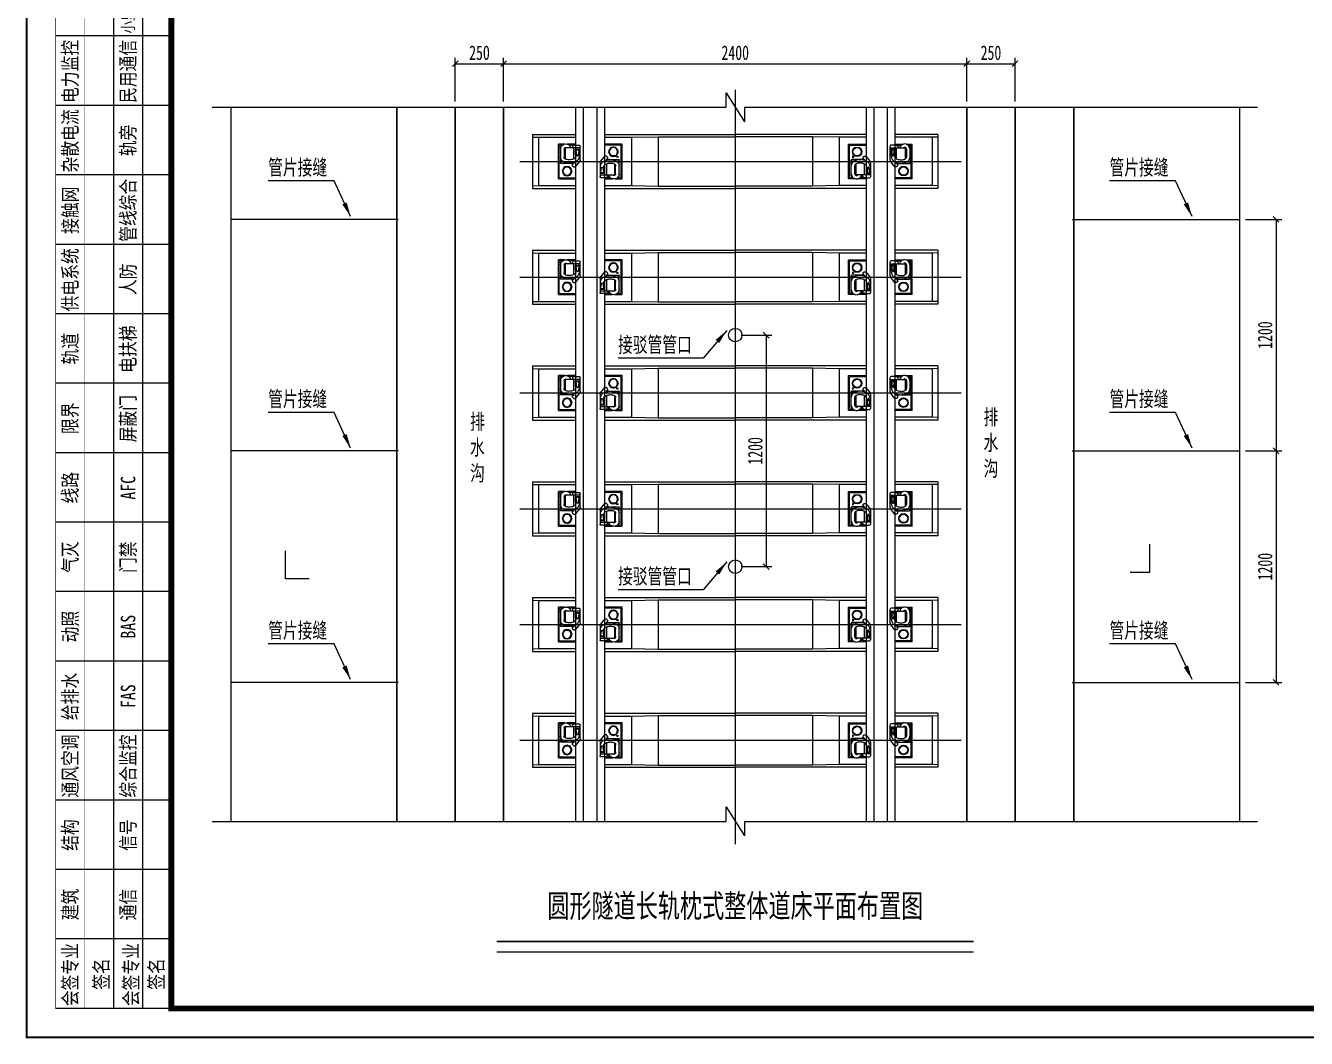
# Model space of a CAD drawing. Header units: millimetres. Extents: x -17676 to 10684, y -16208 to -7028.
# Drawn here: x -17676 to -11040, y -16208 to -10959 of the extents above; entities that cross this region are included whole.
import ezdxf
from ezdxf.enums import TextEntityAlignment as Align

# ---------------------------------------------------------------- set-up
doc = ezdxf.new("R2010")
doc.units = ezdxf.units.MM
for name, pattern in [('ACAD_ISO02W100', [15, 12, -3]), ('CENTER', [4.1, 3, -0.5, 0.1, -0.5]), ('CONTINOUS', [2.5, 1.25, 0.25, 0.25, 0.25, 0.25, 0.25]), ('DASHED', [19.05, 12.7, -6.35])]:
    doc.linetypes.add(name, pattern=pattern)
doc.layers.get('Defpoints').update_dxf_attribs({"color": 250})
for name, color, linetype in [('4', 4, 'Continuous'), ('D', 1, 'DASHED'), ('GesoftDrawFrameCountersignBlockLayer', 7, 'Continuous'), ('GesoftDrawFrameCountersignLayer', 7, 'Continuous'), ('GesoftDrawFrameFrameBlockLayer', 7, 'Continuous'), ('GesoftDrawFrameInLineLayer', 85, 'Continuous'), ('GesoftDrawFrameOutLineLayer', 180, 'Continuous'), ('GesoftDrawFrameTitleLayer', 7, 'Continuous'), ('Main', 4, 'Continuous'), ('X', 6, 'CONTINOUS'), ('中心线', 1, 'ACAD_ISO02W100'), ('文字及标注', 6, 'Continuous'), ('标注', 3, 'Continuous'), ('结构', 3, 'Continuous'), ('设计线', 1, 'Continuous'), ('轮廓线', 7, 'Continuous'), ('钢轨', 3, 'Continuous')]:
    doc.layers.add(name, color=color, linetype=linetype)
doc.styles.get("Standard").update_dxf_attribs({"font": 'arial.ttf'})
doc.styles.add('TXT', font='仿宋_GB2312.ttf', dxfattribs={"width": 0.7, "height": 80})
doc.styles.add('宋体', font='SimSun.ttf', dxfattribs={"width": 0.7})
doc.styles.add('宋体样式', font='SimSun.ttf', dxfattribs={"width": 0.8})
doc.styles.add('宋体样式宽度0.8', font='SimSun.ttf', dxfattribs={"width": 0.8})
doc.styles.add('条形码', font='BC_C39.FBC', dxfattribs={"height": 11})
doc.dimstyles.new('1比30', dxfattribs={"dimscale": 30, "dimtxt": 2.5, "dimasz": 1, "dimexe": 1, "dimexo": 1, "dimtad": 3, "dimdec": 0, "dimzin": 0, "dimdsep": 46, "dimtxsty": '宋体', "dimblk": 'OBLIQUE', "dimcen": 0.09, "dimadec": 0, "dimazin": 0, "dimtfac": 1, "dimtdec": 0, "dimtofl": 0, "dimtmove": 0, "dimatfit": 3, "dimfxl": 0, "dimtolj": 1, "dimtzin": 0, "dimarcsym": 0})
doc.dimstyles.get("Standard").update_dxf_attribs({"dimtxt": 0.18, "dimasz": 0.18, "dimexe": 0.18, "dimexo": 0.0625, "dimgap": 0.09, "dimtad": 0, "dimtih": 1, "dimtoh": 1, "dimdec": 4, "dimzin": 0, "dimdsep": 46, "dimtxsty": 'Standard', "dimcen": 0.09, "dimadec": 0, "dimazin": 0, "dimtfac": 1, "dimtdec": 4, "dimtofl": 0, "dimtmove": 0, "dimatfit": 3, "dimfxl": 0, "dimtolj": 1, "dimtzin": 0, "dimarcsym": 0})

# ---------------------------------------------------------------- blocks, each defined once
blk = doc.blocks.new('A$C42833DB5')
at = {"layer": 'X', "color": 3}
for p, q in [((-1050, 280), (-827.5, 280)), ((-677.5, 280), (0, 280)), ((677.5, 280), (0, 280)), ((1050, 280), (827.5, 280)), ((400, 12), (0, 12)), ((677.5, 0), (0, 0)), ((1050, 0), (827.5, 0))]:
    blk.add_line(p, q, dxfattribs=at)
at = {"layer": '标注', "color": 3}
for p, q in [((-1050, 280), (-1050, 0)), ((-1050, 266.5), (-1020, 265)), ((-537, 265), (-400, 268)), ((-400, 268), (0, 268)), ((-400, 268), (-400, 12)), ((400, 268), (0, 268)), ((537, 265), (400, 268)), ((400, 268), (400, 12)), ((1050, 266.5), (1020, 265)), ((1050, 280), (1050, 0)), ((-1020, 265), (-1020, 15)), ((-1020, 265), (-827.5, 265)), ((-677.5, 265), (-537, 265)), ((-538, 265), (-538, 15)), ((677.5, 265), (537, 265)), ((538, 265), (538, 15)), ((1020, 265), (827.5, 265)), ((1020, 265), (1020, 15)), ((-1050, 13.5), (-1020, 15)), ((-1050, 0), (-827.5, 0)), ((-1020, 15), (-827.5, 15)), ((-677.5, 15), (-537, 15)), ((-677.5, 0), (0, 0)), ((-537, 15), (-400, 12)), ((-400, 12), (0, 12)), ((537, 15), (400, 12)), ((677.5, 15), (537, 15)), ((1020, 15), (827.5, 15)), ((1050, 13.5), (1020, 15))]:
    blk.add_line(p, q, dxfattribs=at)
blk = doc.blocks.new('A$C180A0700')
at = {"color": 2}
for p, q in [((0, -90), (0, 90)), ((0, 90), (91, 90)), ((5, -80), (5, 80)), ((10, 85), (91, 85)), ((241, 90), (284.2, 90)), ((241, 85), (274.6, 85)), ((254.5, 70), (294.5, 70)), ((294.5, 70), (294.5, 13.2)), ((298.2, 70), (294.5, 70)), ((298.8, 90), (330, 90)), ((308.5, 85), (320, 85)), ((314.6, 78), (316.5, 78)), ((319.5, 75), (319.5, -7)), ((325, -80), (325, 80)), ((330, -90), (330, 90)), ((14.1, -75), (14, 6.9)), ((30.4, 2), (14, 2)), ((78.1, 10), (17.1, 10)), ((28.8, 23), (21.7, 27)), ((21.7, 27), (21.7, 19.9)), ((21.7, 19.9), (28.8, 23)), ((39.1, 10), (39.1, 5.9)), ((78.6, 10), (78.1, 10)), ((240.9, 63), (220.2, 63)), ((300.5, 64), (300.5, 23)), ((300.5, 23), (300.5, 22.9)), ((318.5, 64), (318.5, 20.1)), ((15, -64), (15, -20.1)), ((33, -23), (33, -22.9)), ((33, -64), (33, -23)), ((39.1, -13.2), (39.1, -70)), ((92.7, -63), (113.4, -63)), ((251.5, -6.3), (251.5, -7)), ((254.5, -10), (316.5, -10)), ((294.5, -5.9), (294.5, -10)), ((303.1, -2), (319.5, -2)), ((34.8, -90), (0, -90)), ((25.1, -85), (10, -85)), ((14.1, -70), (15.7, -70)), ((19, -78), (17.1, -78)), ((35.3, -70), (39.1, -70)), ((78.6, -70), (39.1, -70)), ((91, -90), (49.3, -90)), ((91, -85), (59, -85)), ((69.8, -83.9), (60.3, -83.9)), ((68.1, -71.1), (69.8, -71.1)), ((69.8, -71.1), (69.8, -83.9)), ((320, -85), (241, -85)), ((330, -90), (241, -90))]:
    blk.add_line(p, q, dxfattribs=at)
for points in [[(65.5, 9, 0.019888), (60, 9.2, 0.065918), (42.1, 6.8, 0.078563), (28.2, 0.6, 0.107171), (18.1, -9.6, 0.142667), (15, -20.1)], [(112, -27.3, 0.12692), (108.6, -14, 0.106083), (97.8, -1.6, 0.085738), (82.7, 6.1, 0.067916), (65.5, 9, 0.067916)], [(221.5, 27.3), (220.7, 42.6), (220.4, 50.8), (220, 58.4, -0.019989), (220, 60.1, -0.006245), (220.2, 63)], [(221.5, 27.3, 0.12692), (225, 14, 0.106083), (235.7, 1.6, 0.085738), (250.9, -6.1, 0.067916), (268.1, -9, 0.067916)], [(239.5, 27.3), (240.3, 42.6), (240.7, 50.8), (241, 58.4, 0.019989), (241, 60.1, 0.006245), (240.9, 63)], [(239.5, 27.3, 0.151941), (241.5, 20.9, 0.106958), (248.5, 14.4, 0.074463), (257.8, 10.5, 0.049864), (267.8, 9, 0.061108)], [(268.1, -9, 0.019888), (273.6, -9.2, 0.065918), (291.5, -6.8, 0.078563), (305.4, -0.6, 0.107171), (315.5, 9.6, 0.142667), (318.5, 20.1)], [(268.3, 8.9, 0.024781), (273.9, 8.6, 0.048195), (284.8, 9.7, 0.061943), (292.9, 12.3, 0.102672), (299.2, 17.1, 0.005339), (299.3, 17.2, 0.182345)], [(318.5, 20.1, 0.010215), (318.5, 20.9, 0.107171)], [(65.3, -8.9, 0.024781), (59.6, -8.6, 0.048195), (48.8, -9.7, 0.061943), (40.7, -12.3, 0.102672), (34.4, -17.1, 0.005339), (34.3, -17.2, 0.182345)], [(94, -27.3, 0.151941), (92, -20.9, 0.106958), (85.1, -14.4, 0.074463), (75.8, -10.5, 0.041764), (65.3, -8.9, 0.061108)], [(94, -27.3), (93.2, -42.6), (92.9, -50.8), (92.5, -58.4, 0.019989), (92.5, -60.1, 0.006245), (92.7, -63)], [(112, -27.3), (112.8, -42.6), (113.2, -50.8), (113.5, -58.4, -0.019989), (113.5, -60.1, -0.006245), (113.4, -63)]]:
    blk.add_lwpolyline(points, format="xyb", dxfattribs=at)
for centre, radius, start, end in [((10, 80), 5, 90, 180), ((291.5, 64), 27, 0, 167.15171), ((291.5, 64), 9, 0, 138.15551), ((291.5, 73), 3, 270, 350.59765), ((316.5, 75), 3, 0, 90), ((320, 80), 5, 0, 90), ((17.1, 7), 3, 90, 180), ((17.1, 7), 3, 90, 180), ((78.6, 7), 3, 33.55814, 90), ((290.1, 22.4), 10.5, 328.84706, 328.84706), ((281.7, 25.1), 19.3, 335.73794, 341.89711), ((290.1, 22.4), 10.5, 341.43462, 2.69011), ((42, -64), 27, 180, 347.15171), ((43.5, -22.4), 10.5, 148.84706, 148.84706), ((43.5, -22.4), 10.5, 161.43462, 182.69011), ((42, -64), 9, 180, 318.15551), ((51.9, -25.1), 19.3, 155.73794, 161.89711), ((254.5, -7), 3, 180, 270), ((316.5, -7), 3, 270, 0), ((10, -80), 5, 180, 270), ((17.1, -75), 3, 180, 270), ((42.1, -73), 3, 90, 170.59765), ((79.1, -68), 2, 270, 0), ((320, -80), 5, 270, 0)]:
    blk.add_arc(centre, radius, start, end, dxfattribs=at)
at = {"layer": 'D', "color": 2}
for p, q in [((224, 59.5), (222.3, 63)), ((237, 59.5), (224, 59.5)), ((237, 59.5), (238.8, 63)), ((96.5, -59.5), (94.8, -63)), ((96.5, -59.5), (109.5, -59.5)), ((109.5, -59.5), (111.3, -63))]:
    blk.add_line(p, q, dxfattribs=at)
for points in [[(224, 59.5, 0.021967), (224.6, 46.9, 0.030428), (225.9, 37.9, 0.066289), (228.7, 30.1, 0.281204), (230.5, 29, 0.281204)], [(230.5, 29, 0.281204), (232.3, 30.1, 0.066289), (235.1, 37.9, 0.030428), (236.7, 48.3, 0.028385), (237, 59.5, 0.021967)], [(103, -29, 0.281204), (101.2, -30.1, 0.066289), (98.4, -37.9, 0.030428), (96.9, -48.3, 0.028385), (96.5, -59.5, 0.021967)], [(109.5, -59.5, 0.021967), (109, -46.9, 0.030428), (107.6, -37.9, 0.066289), (104.8, -30.1, 0.281204), (103, -29, 0.281204)]]:
    blk.add_lwpolyline(points, format="xyb", dxfattribs=at)
at = {"layer": 'Defpoints', "color": 2, "linetype": 'ByBlock'}
for p in [(39.1, 10), (39.1, 10), (14.1, -70), (39.1, -70), (323.5, -83.5)]:
    blk.add_point(p, dxfattribs=at)
at = {"layer": 'Main', "color": 2}
for p, q in [((32.2, 71.6), (19.8, 50)), ((32.2, 71.6), (57.1, 71.6)), ((57.1, 71.6), (69.9, 50.2)), ((216.5, 7.3), (216.5, 80)), ((216.5, 70), (256.5, 70)), ((249.5, 85), (221.5, 85)), ((249.5, 85), (256.5, 79)), ((249.5, 19.4), (249.5, 68)), ((249.5, 13.8), (249.5, 68)), ((256.5, 79), (256.5, 70)), ((19.8, 50), (32.2, 28.5)), ((32.2, 28.5), (56.6, 28.5)), ((69.9, 50.2), (56.6, 28.5)), ((75.1, 22), (81.1, 28)), ((75.1, 22), (75.1, 13)), ((79.1, 13), (75.1, 13)), ((81.1, 28), (90.1, 28)), ((81.1, 11), (81.1, 6.6)), ((90.1, 28), (110.8, 2.1)), ((81.1, -12.3), (81.1, -68)), ((81.1, -19), (81.1, -68)), ((114.1, -7.3), (114.1, -80)), ((240.5, -28), (219.8, -2.1)), ((249.5, -28), (240.5, -28)), ((249.5, -11), (249.5, -5.7)), ((249.5, -11), (249.5, -5.7)), ((256.5, -22), (249.5, -28)), ((251.5, -13), (256.5, -13)), ((256.5, -22), (256.5, -13)), ((272.9, -28.5), (260.1, -50)), ((260.1, -50), (273.4, -71.7)), ((297.8, -28.5), (272.9, -28.5)), ((297.8, -28.5), (310.2, -50.2)), ((310.2, -50.2), (297.8, -71.7)), ((75.1, -79), (75.1, -70)), ((114.1, -70), (75.1, -70)), ((81.1, -85), (75.1, -79)), ((81.1, -85), (109.1, -85)), ((297.8, -71.7), (273.4, -71.7))]:
    blk.add_line(p, q, dxfattribs=at)
for centre, radius in [((45, 50), 24.3), ((44.6, 50), 21.6), ((285, -50.2), 24.3), ((285.3, -50.2), 21.6)]:
    blk.add_circle(centre, radius, dxfattribs=at)
for centre, radius, start, end in [((221.5, 80), 5, 90, 180), ((251.5, 68), 2, 90, 180), ((79.1, 11), 2, 0, 90), ((99.1, -7.3), 15, 0, 38.65981), ((231.5, 7.3), 15, 180, 218.65981), ((251.5, -11), 2, 180, 270), ((109.1, -80), 5, 270, 0)]:
    blk.add_arc(centre, radius, start, end, dxfattribs=at)
blk = doc.blocks.new('_Oblique')
at = {"color": 0, "linetype": 'ByBlock', "lineweight": -2}
blk.add_line((-0.5, -0.5), (0.5, 0.5), dxfattribs=at)
blk = doc.blocks.new('*D18')
at = {"layer": 'Defpoints', "color": 0, "transparency": 16777216}
for p in [(-12549.6, -11156.3), (-12799.5, -11382.2), (-12549.6, -11382.2)]:
    blk.add_point(p, dxfattribs=at)
at = {"layer": '标注', "color": 0, "lineweight": -2, "transparency": 16777216}
for p, q in [((-12799.5, -11352.2), (-12799.5, -11126.3)), ((-12549.6, -11352.2), (-12549.6, -11126.3)), ((-12799.5, -11156.3), (-12549.6, -11156.3))]:
    blk.add_line(p, q, dxfattribs=at)
at = {"layer": '标注', "color": 0, "lineweight": -2, "transparency": 16777216, "xscale": 30, "yscale": 30, "zscale": 30, "rotation": 180}
blk.add_blockref('_Oblique', (-12799.5, -11156.3), dxfattribs=at)
at = {"layer": '标注', "color": 0, "lineweight": -2, "transparency": 16777216, "xscale": 30, "yscale": 30, "zscale": 30}
blk.add_blockref('_Oblique', (-12549.6, -11156.3), dxfattribs=at)
at = {"layer": '标注', "color": 0, "transparency": 16777216, "insert": (-12674.6, -11100), "char_height": 75, "attachment_point": 5, "style": '宋体'}
blk.add_mtext('\\A1;250', dxfattribs=at)
blk = doc.blocks.new('*D19')
at = {"layer": 'Defpoints', "color": 0, "transparency": 16777216}
for p in [(-15199.5, -11156.3), (-15449.9, -11382.2), (-15199.5, -11382.2)]:
    blk.add_point(p, dxfattribs=at)
at = {"layer": '标注', "color": 0, "lineweight": -2, "transparency": 16777216}
for p, q in [((-15449.9, -11352.2), (-15449.9, -11126.3)), ((-15199.5, -11352.2), (-15199.5, -11126.3)), ((-15449.9, -11156.3), (-15199.5, -11156.3))]:
    blk.add_line(p, q, dxfattribs=at)
at = {"layer": '标注', "color": 0, "lineweight": -2, "transparency": 16777216, "xscale": 30, "yscale": 30, "zscale": 30, "rotation": 180}
blk.add_blockref('_Oblique', (-15449.9, -11156.3), dxfattribs=at)
at = {"layer": '标注', "color": 0, "lineweight": -2, "transparency": 16777216, "xscale": 30, "yscale": 30, "zscale": 30}
blk.add_blockref('_Oblique', (-15199.5, -11156.3), dxfattribs=at)
at = {"layer": '标注', "color": 0, "transparency": 16777216, "insert": (-15324.7, -11100), "char_height": 75, "attachment_point": 5, "style": '宋体'}
blk.add_mtext('\\A1;250', dxfattribs=at)
blk = doc.blocks.new('*D20')
at = {"layer": 'Defpoints', "color": 0, "transparency": 16777216}
for p in [(-12799.5, -11156.3), (-15199.5, -11382.2), (-12799.5, -11382.2)]:
    blk.add_point(p, dxfattribs=at)
at = {"layer": '标注', "color": 0, "lineweight": -2, "transparency": 16777216}
for p, q in [((-15199.5, -11352.2), (-15199.5, -11126.3)), ((-12799.5, -11352.2), (-12799.5, -11126.3)), ((-15199.5, -11156.3), (-12799.5, -11156.3))]:
    blk.add_line(p, q, dxfattribs=at)
at = {"layer": '标注', "color": 0, "lineweight": -2, "transparency": 16777216, "xscale": 30, "yscale": 30, "zscale": 30, "rotation": 180}
blk.add_blockref('_Oblique', (-15199.5, -11156.3), dxfattribs=at)
at = {"layer": '标注', "color": 0, "lineweight": -2, "transparency": 16777216, "xscale": 30, "yscale": 30, "zscale": 30}
blk.add_blockref('_Oblique', (-12799.5, -11156.3), dxfattribs=at)
at = {"layer": '标注', "color": 0, "transparency": 16777216, "insert": (-13999.5, -11100), "char_height": 75, "attachment_point": 5, "style": '宋体'}
blk.add_mtext('\\A1;2400', dxfattribs=at)
blk = doc.blocks.new('*D21')
at = {"layer": 'Defpoints', "color": 0, "transparency": 16777216}
for p in [(-11386, -11963), (-11386, -13163), (-11197.5, -13163)]:
    blk.add_point(p, dxfattribs=at)
at = {"layer": '标注', "color": 0, "lineweight": -2, "transparency": 16777216}
for p, q in [((-11356, -11963), (-11167.5, -11963)), ((-11197.5, -11963), (-11197.5, -13163)), ((-11356, -13163), (-11167.5, -13163))]:
    blk.add_line(p, q, dxfattribs=at)
at = {"layer": '标注', "color": 0, "lineweight": -2, "transparency": 16777216, "xscale": 30, "yscale": 30, "zscale": 30}
for p, rotation in [((-11197.5, -11963), 90), ((-11197.5, -13163), 270)]:
    blk.add_blockref('_Oblique', p, dxfattribs=dict(at, rotation=rotation))
at = {"layer": '标注', "color": 0, "transparency": 16777216, "insert": (-11253.8, -12563), "char_height": 75, "attachment_point": 5, "rotation": 90, "style": '宋体'}
blk.add_mtext('\\A1;1200', dxfattribs=at)
blk = doc.blocks.new('*D22')
at = {"layer": 'Defpoints', "color": 0, "transparency": 16777216}
for p in [(-11386, -13163), (-11386, -14363), (-11197.5, -14363)]:
    blk.add_point(p, dxfattribs=at)
at = {"layer": '标注', "color": 0, "lineweight": -2, "transparency": 16777216}
for p, q in [((-11356, -13163), (-11167.5, -13163)), ((-11197.5, -13163), (-11197.5, -14363)), ((-11356, -14363), (-11167.5, -14363))]:
    blk.add_line(p, q, dxfattribs=at)
at = {"layer": '标注', "color": 0, "lineweight": -2, "transparency": 16777216, "xscale": 30, "yscale": 30, "zscale": 30}
for p, rotation in [((-11197.5, -13163), 90), ((-11197.5, -14363), 270)]:
    blk.add_blockref('_Oblique', p, dxfattribs=dict(at, rotation=rotation))
at = {"layer": '标注', "color": 0, "transparency": 16777216, "insert": (-11253.8, -13763), "char_height": 75, "attachment_point": 5, "rotation": 90, "style": '宋体'}
blk.add_mtext('\\A1;1200', dxfattribs=at)
blk = doc.blocks.new('*D23')
at = {"layer": 'Defpoints', "color": 0, "transparency": 16777216}
for p in [(-13999.5, -12563), (-13999.5, -13763), (-13839.4, -13763)]:
    blk.add_point(p, dxfattribs=at)
at = {"layer": '标注', "color": 0, "lineweight": -2, "transparency": 16777216}
for p, q in [((-13969.5, -12563), (-13809.4, -12563)), ((-13839.4, -12563), (-13839.4, -13763)), ((-13969.5, -13763), (-13809.4, -13763))]:
    blk.add_line(p, q, dxfattribs=at)
at = {"layer": '标注', "color": 0, "lineweight": -2, "transparency": 16777216, "xscale": 30, "yscale": 30, "zscale": 30}
for p, rotation in [((-13839.4, -12563), 90), ((-13839.4, -13763), 270)]:
    blk.add_blockref('_Oblique', p, dxfattribs=dict(at, rotation=rotation))
at = {"layer": '标注', "color": 0, "transparency": 16777216, "insert": (-13895.7, -13163), "char_height": 75, "attachment_point": 5, "rotation": 90, "style": '宋体'}
blk.add_mtext('\\A1;1200', dxfattribs=at)
blk = doc.blocks.new('杭州4号线二期会签定义_2e1cf7a908f61d0b50dc33cccab90907')
at = {"layer": 'GesoftDrawFrameCountersignLayer', "color": 7}
for p, q in [((0, 271), (-20, 271)), ((0, 260), (-20, 260)), ((0, 249), (-20, 249)), ((0, 238), (-20, 238)), ((0, 227), (-20, 227)), ((0, 216), (-20, 216)), ((0, 204), (-20, 204)), ((0, 192), (-20, 192)), ((0, 180), (-20, 180)), ((0, 168), (-20, 168)), ((0, 156), (-20, 156)), ((0, 144), (-20, 144)), ((0, 132), (-20, 132)), ((0, 120), (-20, 120)), ((0, 108), (-20, 108)), ((0, 96), (-20, 96)), ((0, 84), (-20, 84)), ((0, 72), (-20, 72)), ((0, 60), (-20, 60)), ((0, 48), (-20, 48)), ((0, 36), (-20, 36)), ((0, 24), (-20, 24)), ((0, 12), (-20, 12)), ((0, 0), (-20, 0))]:
    blk.add_line(p, q, dxfattribs=at)
for points in [[(0, 285), (0, 0)], [(-10, 282), (-10, 216)], [(-5, 282), (-5, 216)], [(-10, 204), (-10, 0)], [(-5, 204), (-5, 0)]]:
    blk.add_lwpolyline(points, dxfattribs=at)
at = {"layer": 'GesoftDrawFrameCountersignLayer', "color": 7, "const_width": 0.1}
for points in [[(0, 282), (-20, 282)], [(-20, 282), (-20, 0)], [(-15, 282), (-15, 216)], [(-15, 204), (-15, 0)]]:
    blk.add_lwpolyline(points, dxfattribs=at)
at = {"layer": 'GesoftDrawFrameCountersignLayer', "color": 7, "style": '宋体样式宽度0.8', "width": 0.8}
for s, height, p in [('AFC', 2.5, (-16.23, 274.9)), ('动力照明', 2.4, (-6.23, 260.11)), ('屏蔽门', 2.5, (-16.23, 261.3)), ('FAS/BAS', 2.5, (-16.18, 249.65)), ('给排水', 2.5, (-6.23, 250.53)), ('综合监控', 2.4, (-16.23, 238.11)), ('通风空调', 2.4, (-6.23, 238.15)), ('信号', 2.5, (-16.23, 229.63)), ('轨道', 2.5, (-6.23, 229.63)), ('通信', 2.5, (-16.23, 218.69)), ('线路', 2.5, (-6.23, 218.69)), ('相关线路', 2.5, (-13.71, 204.33)), ('系统', 2.5, (-9.05, 207.31)), ('会签栏', 2.5, (-4.54, 205.81)), ('导向标识', 2.5, (-16.23, 180.42)), ('大里程区间', 2, (-6.48, 180.42)), ('小里程区间', 2, (-6.48, 168.42)), ('装修', 2.5, (-16.23, 171.23)), ('电力监控', 2.5, (-16.23, 156.42)), ('民用通信', 2.5, (-6.23, 156.42)), ('杂散电流', 2.5, (-16.23, 144.42)), ('轨旁', 2.5, (-6.23, 147.23)), ('接触网', 2.5, (-16.23, 133.8)), ('管线综合', 2.5, (-6.23, 132.42)), ('供电系统', 2.5, (-16.23, 120.42)), ('人防', 2.5, (-6.23, 123.23)), ('电扶梯', 2.5, (-6.23, 109.8)), ('轨道', 2.5, (-16.23, 111.23)), ('限界', 2.5, (-16.23, 99.23)), ('屏蔽门', 2.5, (-6.23, 97.8)), ('线路', 2.5, (-16.23, 87.23)), ('AFC', 2.5, (-6.23, 87.9)), ('气灭', 2.5, (-16.23, 75.23)), ('门禁', 2.5, (-6.23, 75.23)), ('动照', 2.5, (-16.23, 63.23)), ('BAS', 2.5, (-6.23, 63.9)), ('给排水', 2.5, (-16.23, 49.8)), ('FAS', 2.5, (-6.23, 51.9)), ('通风空调', 2.5, (-16.23, 36.42)), ('综合监控', 2.5, (-6.23, 36.42)), ('结构', 2.5, (-16.23, 27.23)), ('信号', 2.5, (-6.23, 27.23)), ('建筑', 2.5, (-16.23, 15.23)), ('通信', 2.5, (-6.23, 15.23)), ('会签专业   ', 2.5, (-16.23, 0.39)), ('会签专业   ', 2.5, (-5.73, 0.39)), ('签名', 2.5, (-10.85, 3.22)), ('签名', 2.5, (-1.35, 3.22))]:
    blk.add_text(s, height=height, rotation=90, dxfattribs=at).set_placement(p)
blk = doc.blocks.new('1.25_b3e8e4764a4440fefd9a3783b56da640')
at = {"layer": 'GesoftDrawFrameInLineLayer', "color": 0, "const_width": 1}
blk.add_lwpolyline([(0, 0), (0, 287), (-915, 287), (-915, 0), (0, 0)], dxfattribs=at)
at = {"layer": 'GesoftDrawFrameOutLineLayer', "color": 0, "const_width": 0.35}
blk.add_lwpolyline([(5, -5), (5, 292), (-940, 292), (-940, -5), (5, -5)], dxfattribs=at)
blk = doc.blocks.new('GESOFT00000000NEW_049a35bf7f0736cc4250df00ece10f93_b3e8e4764a4440fefd9a3783b56da640_2e1cf7a908f61d0b50dc33cccab90907')
at = {"layer": 'GesoftDrawFrameCountersignBlockLayer'}
blk.add_blockref('杭州4号线二期会签定义_2e1cf7a908f61d0b50dc33cccab90907', (-915, 0), dxfattribs=at)
at = {"layer": 'GesoftDrawFrameFrameBlockLayer'}
blk.add_blockref('1.25_b3e8e4764a4440fefd9a3783b56da640', (0, 0), dxfattribs=at)
at = {"layer": 'GesoftDrawFrameTitleLayer', "color": 7, "style": '条形码', "width": 2}
blk.add_attdef('BARCODE', (-2.8, 60.5), '', height=6, rotation=90, dxfattribs=at)
at = {"layer": 'GesoftDrawFrameTitleLayer', "style": '宋体样式'}
for tag, height, width, p in [('GCMC0', 3.6, 0.8, (-40, 43.4)), ('SHEJI', 2.5, 0.8, (-154, 35.2)), ('SHEJI2', 2.5, 0.8, (-137.76, 35.27)), ('SJJD', 2.5, 0.8, (-14, 34.4)), ('JIAOHE', 2.5, 0.8, (-154, 28.8)), ('JIAOHE2', 2.5, 0.8, (-137.61, 28.83)), ('VERSION0', 2.5, 0.8, (-14, 26.4)), ('ZTSD', 2.5, 0.8, (-190, 24)), ('CEMING', 4, 0.7, (-84, 22.59)), ('ZYFZR1', 2.5, 0.8, (-154, 22.4)), ('ZYFZR2', 2.5, 0.8, (-137.76, 22.24)), ('BILI', 2.5, 0.8, (-14, 18.4)), ('XMFZR1', 2.5, 0.8, (-154, 16)), ('XMFZR2', 2.5, 0.8, (-137.98, 16.22)), ('DOCNAME0', 3.5, 0.9, (-84, 13.27)), ('DOCNAME2', 3.5, 0.9, (-84, 9.42)), ('RIQI', 2.5, 0.8, (-14, 10.4)), ('SENHE', 2.5, 0.8, (-154, 9.6)), ('SENHE2', 2.5, 0.8, (-137.41, 9.52)), ('XTSD', 2.5, 0.8, (-190, 4.8)), ('SENDING', 2.5, 0.8, (-154, 3.2)), ('SENDING2', 2.5, 0.8, (-137.41, 3.81)), ('TUHAO', 2.5, 0.8, (-91.5, 3.2)), ('PROJECTNO', 2.5, 0.8, (-47.5, 3.2)), ('PAGENUMBER', 2.5, 0.8, (-31.78, 3.83)), ('PAGECOUNT', 2.5, 0.8, (-10.8, 3.83))]:
    blk.add_attdef(tag, text='', height=height, dxfattribs=dict(at, width=width)).set_placement(p, align=Align.MIDDLE_CENTER)
blk.add_attdef('PIANMING', text='', height=4, dxfattribs=at).set_placement((-84, 31.09), align=Align.MIDDLE_CENTER)

msp = doc.modelspace()

# ---------------------------------------------------------------- linework, layer by layer
for p, q in [((-14046.7, -11382.2), (-14046.7, -11307.2)), ((-14046.7, -11307.2), (-13952.4, -11457.2)), ((-16710.6, -11382.2), (-14046.7, -11382.2)), ((-13952.4, -11382.2), (-11293.5, -11382.2)), ((-13952.4, -11382.2), (-13952.4, -11457.2)), ((-15745.5, -11963), (-16613.1, -11963)), ((-12253.5, -11963), (-11386, -11963)), ((-15745.5, -13163), (-16613.1, -13163)), ((-12253.5, -13163), (-11386, -13163)), ((-15745.5, -14363), (-16613.1, -14363)), ((-12253.5, -14363), (-11386, -14363)), ((-15234.8, -15760.1), (-12764.2, -15760.1))]:
    msp.add_line(p, q)
for centre in [(-13999.5, -12563), (-13999.5, -13763)]:
    msp.add_circle(centre, 35)
at = {"layer": '4', "color": 4}
for p, q in [((-11852, -13791.5), (-11852, -13647.1)), ((-16329.3, -13825.6), (-16329.3, -13681.2)), ((-11952.6, -13791.5), (-11852, -13791.5)), ((-16206.8, -13825.6), (-16329.3, -13825.6))]:
    msp.add_line(p, q, dxfattribs=at)
at = {"layer": '中心线', "color": 1, "linetype": 'CENTER'}
for p, q in [((-13999.5, -11291.3), (-13999.5, -15200.4)), ((-15116, -11663), (-12829, -11663)), ((-15116, -12263), (-12829, -12263)), ((-15116, -12863), (-12829, -12863)), ((-15116, -13463), (-12829, -13463)), ((-15116, -14063), (-12829, -14063)), ((-15116, -14663), (-12829, -14663))]:
    msp.add_line(p, q, dxfattribs=at)
at = {"layer": '结构'}
for p, q in [((-16613.1, -11382.2), (-16613.1, -15083.2)), ((-11386, -11382.2), (-11386, -15083.2))]:
    msp.add_line(p, q, dxfattribs=at)
at = {"layer": '设计线', "color": 4, "lineweight": 30}
for p, q in [((-15753, -11382.2), (-15753, -15083.2)), ((-15449.9, -11382.2), (-15449.9, -15083.2)), ((-15199.9, -11382.2), (-15199.9, -15083.2)), ((-12799.5, -11382.2), (-12799.5, -15083.2)), ((-12549.6, -11382.2), (-12549.6, -15083.2)), ((-12246, -11382.2), (-12246, -15083.2)), ((-15234.8, -15705.3), (-12764.2, -15705.3))]:
    msp.add_line(p, q, dxfattribs=at)
at = {"layer": '设计线', "color": 0}
for p, q in [((-14046.7, -15083.2), (-14046.7, -15008.2)), ((-14046.7, -15008.2), (-13952.4, -15158.2)), ((-16710.6, -15083.2), (-14046.7, -15083.2)), ((-13952.4, -15083.2), (-11293.5, -15083.2)), ((-13952.4, -15083.2), (-13952.4, -15158.2))]:
    msp.add_line(p, q, dxfattribs=at)
at = {"layer": '钢轨'}
for p, q in [((-14827, -11382.2), (-14827, -15083.2)), ((-14787, -11382.2), (-14787, -15083.2)), ((-14717, -11382.2), (-14717, -15083.2)), ((-14677, -11382.2), (-14677, -15083.2)), ((-13322, -11382.2), (-13322, -15083.2)), ((-13282, -11382.2), (-13282, -15083.2)), ((-13212, -11382.2), (-13212, -15083.2)), ((-13172, -11382.2), (-13172, -15083.2))]:
    msp.add_line(p, q, dxfattribs=at)

# ---------------------------------------------------------------- block references
at = {"xscale": 30, "yscale": 30, "zscale": 30}
msp.add_blockref('GESOFT00000000NEW_049a35bf7f0736cc4250df00ece10f93_b3e8e4764a4440fefd9a3783b56da640_2e1cf7a908f61d0b50dc33cccab90907', (10528.9, -16052.6), dxfattribs=at)
at = {"xscale": -1}
for p in [(-14586.1, -11663), (-14586.1, -12263), (-14586.1, -12863), (-14586.1, -13463), (-14586.1, -14063), (-14586.1, -14663)]:
    msp.add_blockref('A$C180A0700', p, dxfattribs=at)
for p in [(-13413, -11663), (-13413, -12263), (-13413, -12863), (-13413, -13463), (-13413, -14063), (-13413, -14663)]:
    msp.add_blockref('A$C180A0700', p)
at = {"layer": '轮廓线'}
for p in [(-13999.5, -11803), (-13999.5, -12403), (-13999.5, -13003), (-13999.5, -13603), (-13999.5, -14203), (-13999.5, -14803)]:
    msp.add_blockref('A$C42833DB5', p, dxfattribs=at)

# ---------------------------------------------------------------- texts
at = {"style": '宋体', "width": 0.7}
for p in [(-12060.1, -11733.3), (-16419.6, -12933.3), (-12060.1, -12933.3), (-16419.6, -14133.3), (-12060.1, -14133.3)]:
    msp.add_text('管片接缝', height=80, dxfattribs=at).set_placement(p)
at = {"layer": '文字及标注', "color": 7, "style": '宋体', "width": 0.7}
for s, p in [('管片接缝', (-16419.6, -11733.3)), ('接驳管管口', (-14606.5, -12652.5)), ('接驳管管口', (-14606.5, -13852.5))]:
    msp.add_text(s, height=80, dxfattribs=at).set_placement(p)
at = {"layer": '文字及标注', "color": 7}
for s, insert, char_height, width, attachment_point, style in [('排水沟', (-12712.8, -12947.4), 80, 77.156, 1, '宋体'), ('排水沟', (-15373.4, -12971.4), 80, 77.156, 1, 'TXT'), ('圆形隧道长轨枕式整体道床平面布置图', (-13999.5, -15527.9), 120, 2542.619, 5, 'TXT')]:
    msp.add_mtext(s, dxfattribs=dict(at, insert=insert, char_height=char_height, width=width, attachment_point=attachment_point, style=style))

# ---------------------------------------------------------------- dimensions: what is measured, and where the dimension line sits
at = {"layer": '标注'}
for base, p1, p2, picture, middle in [((-15199.5, -11156.3), (-15449.9, -11382.2), (-15199.5, -11382.2), '*D19', (-15324.7, -11100)), ((-12799.5, -11156.3), (-15199.5, -11382.2), (-12799.5, -11382.2), '*D20', (-13999.5, -11100)), ((-12549.6, -11156.3), (-12799.5, -11382.2), (-12549.6, -11382.2), '*D18', (-12674.6, -11100))]:
    dim = msp.add_linear_dim(base=base, p1=p1, p2=p2, dimstyle='1比30', dxfattribs=at)
    dim.commit()
    dim.dimension.update_dxf_attribs({"geometry": picture, "text_midpoint": middle})
for base, p1, p2, picture, middle in [((-11197.5, -13163), (-11386, -11963), (-11386, -13163), '*D21', (-11253.8, -12563)), ((-13839.4, -13763), (-13999.5, -12563), (-13999.5, -13763), '*D23', (-13895.7, -13163))]:
    dim = msp.add_linear_dim(base=base, p1=p1, p2=p2, angle=90, dimstyle='1比30', dxfattribs=at)
    dim.commit()
    dim.dimension.update_dxf_attribs({"geometry": picture, "text_midpoint": middle})
dim = msp.add_linear_dim(base=(-11197.5, -14363), p1=(-11386, -13163), p2=(-11386, -14363), angle=90, dimstyle='1比30', override={"dimtmove": 1}, dxfattribs=at)
dim.commit()
dim.dimension.update_dxf_attribs({"geometry": '*D22', "text_midpoint": (-11253.8, -13763)})

# ---------------------------------------------------------------- leaders
for points in [[(-15992.4, -11948.6), (-16078.3, -11763.5), (-16419.8, -11763.5)], [(-11632.8, -11948.6), (-11718.8, -11763.5), (-12060.2, -11763.5)], [(-14043.1, -12538.7), (-14166, -12682.7), (-14606.6, -12682.7)], [(-15992.4, -13148.6), (-16078.3, -12963.5), (-16419.8, -12963.5)], [(-11632.8, -13148.6), (-11718.8, -12963.5), (-12060.2, -12963.5)], [(-14043.1, -13738.7), (-14166, -13882.7), (-14606.6, -13882.7)], [(-15992.4, -14348.6), (-16078.3, -14163.5), (-16419.8, -14163.5)], [(-11632.8, -14348.6), (-11718.8, -14163.5), (-12060.2, -14163.5)]]:
    msp.add_leader(points, dimstyle='Standard', override={"dimscale": 1, "dimtxt": 75, "dimasz": 75, "dimexe": 50, "dimexo": 10, "dimgap": 0, "dimtfac": 0.1, "dimtmove": 2, "dimfxl": 1.52, "dimtvp": 1.2})

doc.saveas('drawing.dxf')
